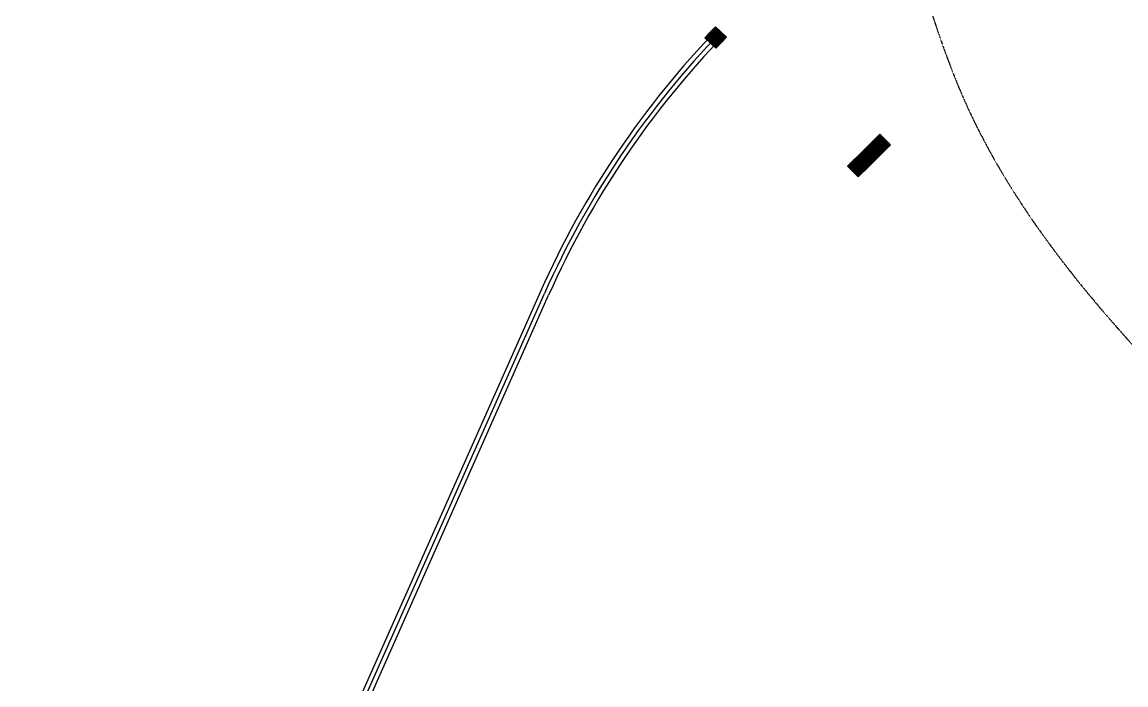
# Model space of a CAD drawing. Header units: millimetres. Extents: x 832728086 to 834530684, y 817551485 to 818349469.
# Drawn here: x 834062642 to 834106378, y 817847316 to 817873567 of the extents above; entities that cross this region are included whole.
import ezdxf

# ---------------------------------------------------------------- set-up
doc = ezdxf.new("R2010")
doc.units = ezdxf.units.MM
doc.header["$LTSCALE"] = 100
doc.linetypes.add('Hidden', pattern=[9.525, 6.35, -3.175])
doc.layers.add('+C-160', color=160, linetype='Hidden')
doc.layers.add('000-Tactile-l', color=8, linetype='Continuous')
doc.layers.add('000-helpline', color=30, linetype='Continuous', lineweight=30, plot=False)

# ---------------------------------------------------------------- blocks, each defined once
blk = doc.blocks.new('tactile')
at = {"layer": '000-helpline', "ltscale": 0.015}
for points in [[(834090.179, 817873.008), (834089.962, 817873.214), (834090.168, 817873.432), (834090.386, 817873.225)], [(834089.972, 817872.79), (834089.755, 817872.997), (834089.962, 817873.214), (834090.179, 817873.008)], [(834090.19, 817872.584), (834089.972, 817872.79), (834090.179, 817873.008), (834090.397, 817872.801)], [(834090.397, 817872.801), (834090.179, 817873.008), (834090.386, 817873.225), (834090.603, 817873.019)], [(834096.683, 817868.756), (834096.472, 817868.969), (834096.684, 817869.18), (834096.896, 817868.967)], [(834096.257, 817868.333), (834096.046, 817868.546), (834096.259, 817868.757), (834096.47, 817868.544)], [(834096.47, 817868.544), (834096.259, 817868.757), (834096.472, 817868.969), (834096.683, 817868.756)], [(834096.681, 817868.331), (834096.47, 817868.544), (834096.683, 817868.756), (834096.894, 817868.543)], [(834096.894, 817868.543), (834096.683, 817868.756), (834096.896, 817868.967), (834097.107, 817868.754)], [(834095.831, 817867.91), (834095.62, 817868.123), (834095.833, 817868.335), (834096.044, 817868.122)], [(834096.044, 817868.122), (834095.833, 817868.335), (834096.046, 817868.546), (834096.257, 817868.333)], [(834096.256, 817867.909), (834096.044, 817868.122), (834096.257, 817868.333), (834096.468, 817868.12)], [(834096.468, 817868.12), (834096.257, 817868.333), (834096.47, 817868.544), (834096.681, 817868.331)], [(834095.618, 817867.699), (834095.407, 817867.912), (834095.62, 817868.123), (834095.831, 817867.91)], [(834095.83, 817867.486), (834095.618, 817867.699), (834095.831, 817867.91), (834096.043, 817867.697)], [(834096.043, 817867.697), (834095.831, 817867.91), (834096.044, 817868.122), (834096.256, 817867.909)]]:
    blk.add_lwpolyline(points, close=True, dxfattribs=at)
at = {"layer": '000-Tactile-l', "ltscale": 0.02}
for p, q in [((834083.235, 817862.944), (834065.81, 817823.753)), ((834065.975, 817823.68), (834083.401, 817862.873)), ((834066.135, 817823.609), (834083.561, 817862.802))]:
    blk.add_line(p, q, dxfattribs=at)
at = {"layer": '000-Tactile-l'}
for points in [[(834090.603, 817873.019), (834090.19, 817872.584), (834089.755, 817872.997), (834090.168, 817873.432)], [(834097.107, 817868.754), (834096.681, 817868.331), (834096.259, 817868.757), (834096.684, 817869.18)], [(834096.681, 817868.331), (834096.256, 817867.909), (834095.833, 817868.335), (834096.259, 817868.757)], [(834096.256, 817867.909), (834095.83, 817867.486), (834095.407, 817867.912), (834095.833, 817868.335)]]:
    blk.add_lwpolyline(points, close=True, dxfattribs=at)
at = {"layer": '000-Tactile-l', "ltscale": 0.015}
for centre, radius in [((834090.169, 817873.397), 0.0175), ((834089.79, 817872.998), 0.0175), ((834089.79, 817872.998), 0.0125), ((834089.825, 817873.034), 0.0175), ((834089.827, 817872.963), 0.0175), ((834089.825, 817873.034), 0.0125), ((834089.827, 817872.963), 0.0125), ((834089.859, 817873.07), 0.0175), ((834089.861, 817873), 0.0175), ((834089.859, 817873.07), 0.0125), ((834089.861, 817873), 0.0125), ((834089.894, 817873.107), 0.0175), ((834089.895, 817873.036), 0.0175), ((834089.897, 817872.965), 0.0175), ((834089.894, 817873.107), 0.0125), ((834089.895, 817873.036), 0.0125), ((834089.897, 817872.965), 0.0125), ((834089.928, 817873.143), 0.0175), ((834089.93, 817873.072), 0.0175), ((834089.932, 817873.001), 0.0175), ((834089.928, 817873.143), 0.0125), ((834089.93, 817873.072), 0.0125), ((834089.932, 817873.001), 0.0125), ((834089.963, 817873.179), 0.0175), ((834089.964, 817873.108), 0.0175), ((834089.966, 817873.038), 0.0175), ((834089.963, 817873.179), 0.0125), ((834089.968, 817872.967), 0.0175), ((834089.964, 817873.108), 0.0125), ((834089.966, 817873.038), 0.0125), ((834089.968, 817872.967), 0.0125), ((834089.997, 817873.215), 0.0175), ((834089.999, 817873.145), 0.0175), ((834090.001, 817873.074), 0.0175), ((834089.997, 817873.215), 0.0125), ((834090.002, 817873.003), 0.0175), ((834089.999, 817873.145), 0.0125), ((834090.001, 817873.074), 0.0125), ((834090.002, 817873.003), 0.0125), ((834090.031, 817873.252), 0.0175), ((834090.033, 817873.181), 0.0175), ((834090.035, 817873.11), 0.0175), ((834090.031, 817873.252), 0.0125), ((834090.037, 817873.04), 0.0175), ((834090.033, 817873.181), 0.0125), ((834090.039, 817872.969), 0.0175), ((834090.035, 817873.11), 0.0125), ((834090.037, 817873.04), 0.0125), ((834090.039, 817872.969), 0.0125), ((834090.066, 817873.288), 0.0175), ((834090.068, 817873.217), 0.0175), ((834090.069, 817873.146), 0.0175), ((834090.066, 817873.288), 0.0125), ((834090.071, 817873.076), 0.0175), ((834090.068, 817873.217), 0.0125), ((834090.073, 817873.005), 0.0175), ((834090.069, 817873.146), 0.0125), ((834090.071, 817873.076), 0.0125), ((834090.073, 817873.005), 0.0125), ((834090.1, 817873.324), 0.0175), ((834090.102, 817873.253), 0.0175), ((834090.104, 817873.183), 0.0175), ((834090.1, 817873.324), 0.0125), ((834090.106, 817873.112), 0.0175), ((834090.102, 817873.253), 0.0125), ((834090.108, 817873.041), 0.0175), ((834090.104, 817873.183), 0.0125), ((834090.109, 817872.971), 0.0175), ((834090.106, 817873.112), 0.0125), ((834090.108, 817873.041), 0.0125), ((834090.109, 817872.971), 0.0125), ((834090.135, 817873.36), 0.0175), ((834090.137, 817873.29), 0.0175), ((834090.138, 817873.219), 0.0175), ((834090.135, 817873.36), 0.0125), ((834090.14, 817873.148), 0.0175), ((834090.137, 817873.29), 0.0125), ((834090.142, 817873.078), 0.0175), ((834090.138, 817873.219), 0.0125), ((834090.144, 817873.007), 0.0175), ((834090.14, 817873.148), 0.0125), ((834090.142, 817873.078), 0.0125), ((834090.144, 817873.007), 0.0125), ((834090.171, 817873.326), 0.0175), ((834090.173, 817873.255), 0.0175), ((834090.169, 817873.397), 0.0125), ((834090.175, 817873.185), 0.0175), ((834090.171, 817873.326), 0.0125), ((834090.176, 817873.114), 0.0175), ((834090.173, 817873.255), 0.0125), ((834090.178, 817873.043), 0.0175), ((834090.175, 817873.185), 0.0125), ((834090.18, 817872.972), 0.0175), ((834090.176, 817873.114), 0.0125), ((834090.178, 817873.043), 0.0125), ((834090.18, 817872.972), 0.0125), ((834090.205, 817873.362), 0.0175), ((834090.207, 817873.291), 0.0175), ((834090.209, 817873.221), 0.0175), ((834090.205, 817873.362), 0.0125), ((834090.211, 817873.15), 0.0175), ((834090.207, 817873.291), 0.0125), ((834090.213, 817873.079), 0.0175), ((834090.209, 817873.221), 0.0125), ((834090.214, 817873.009), 0.0175), ((834090.211, 817873.15), 0.0125), ((834090.213, 817873.079), 0.0125), ((834090.214, 817873.009), 0.0125), ((834090.242, 817873.328), 0.0175), ((834090.244, 817873.257), 0.0175), ((834090.245, 817873.186), 0.0175), ((834090.242, 817873.328), 0.0125), ((834090.247, 817873.116), 0.0175), ((834090.244, 817873.257), 0.0125), ((834090.249, 817873.045), 0.0175), ((834090.245, 817873.186), 0.0125), ((834090.251, 817872.974), 0.0175), ((834090.247, 817873.116), 0.0125), ((834090.249, 817873.045), 0.0125), ((834090.251, 817872.974), 0.0125), ((834090.278, 817873.293), 0.0175), ((834090.28, 817873.223), 0.0175), ((834090.282, 817873.152), 0.0175), ((834090.278, 817873.293), 0.0125), ((834090.283, 817873.081), 0.0175), ((834090.28, 817873.223), 0.0125), ((834090.285, 817873.01), 0.0175), ((834090.282, 817873.152), 0.0125), ((834090.283, 817873.081), 0.0125), ((834090.285, 817873.01), 0.0125), ((834090.314, 817873.259), 0.0175), ((834090.316, 817873.188), 0.0175), ((834090.318, 817873.117), 0.0175), ((834090.314, 817873.259), 0.0125), ((834090.32, 817873.047), 0.0175), ((834090.316, 817873.188), 0.0125), ((834090.321, 817872.976), 0.0175), ((834090.318, 817873.117), 0.0125), ((834090.32, 817873.047), 0.0125), ((834090.321, 817872.976), 0.0125), ((834090.35, 817873.224), 0.0175), ((834090.352, 817873.154), 0.0175), ((834090.354, 817873.083), 0.0175), ((834090.35, 817873.224), 0.0125), ((834090.356, 817873.012), 0.0175), ((834090.352, 817873.154), 0.0125), ((834090.354, 817873.083), 0.0125), ((834090.356, 817873.012), 0.0125), ((834090.387, 817873.19), 0.0175), ((834090.388, 817873.119), 0.0175), ((834090.39, 817873.049), 0.0175), ((834090.387, 817873.19), 0.0125), ((834090.392, 817872.978), 0.0175), ((834090.388, 817873.119), 0.0125), ((834090.39, 817873.049), 0.0125), ((834090.392, 817872.978), 0.0125), ((834090.423, 817873.155), 0.0175), ((834090.425, 817873.085), 0.0175), ((834090.427, 817873.014), 0.0175), ((834090.423, 817873.155), 0.0125), ((834090.425, 817873.085), 0.0125), ((834090.427, 817873.014), 0.0125), ((834090.459, 817873.121), 0.0175), ((834090.461, 817873.05), 0.0175), ((834090.463, 817872.98), 0.0175), ((834090.459, 817873.121), 0.0125), ((834090.461, 817873.05), 0.0125), ((834090.463, 817872.98), 0.0125), ((834090.495, 817873.087), 0.0175), ((834090.497, 817873.016), 0.0175), ((834090.495, 817873.087), 0.0125), ((834090.497, 817873.016), 0.0125), ((834090.532, 817873.052), 0.0175), ((834090.533, 817872.981), 0.0175), ((834090.532, 817873.052), 0.0125), ((834090.533, 817872.981), 0.0125), ((834090.568, 817873.018), 0.0175), ((834090.568, 817873.018), 0.0125), ((834089.863, 817872.929), 0.0175), ((834089.863, 817872.929), 0.0125), ((834089.899, 817872.895), 0.0175), ((834089.899, 817872.895), 0.0125), ((834089.934, 817872.931), 0.0175), ((834089.935, 817872.86), 0.0175), ((834089.934, 817872.931), 0.0125), ((834089.935, 817872.86), 0.0125), ((834089.97, 817872.896), 0.0175), ((834089.972, 817872.826), 0.0175), ((834089.97, 817872.896), 0.0125), ((834089.972, 817872.826), 0.0125), ((834090.004, 817872.933), 0.0175), ((834090.006, 817872.862), 0.0175), ((834090.008, 817872.791), 0.0175), ((834090.004, 817872.933), 0.0125), ((834090.006, 817872.862), 0.0125), ((834090.008, 817872.791), 0.0125), ((834090.04, 817872.898), 0.0175), ((834090.042, 817872.827), 0.0175), ((834090.044, 817872.757), 0.0175), ((834090.04, 817872.898), 0.0125), ((834090.042, 817872.827), 0.0125), ((834090.044, 817872.757), 0.0125), ((834090.075, 817872.934), 0.0175), ((834090.077, 817872.864), 0.0175), ((834090.078, 817872.793), 0.0175), ((834090.075, 817872.934), 0.0125), ((834090.08, 817872.722), 0.0175), ((834090.077, 817872.864), 0.0125), ((834090.078, 817872.793), 0.0125), ((834090.08, 817872.722), 0.0125), ((834090.111, 817872.9), 0.0175), ((834090.113, 817872.829), 0.0175), ((834090.115, 817872.759), 0.0175), ((834090.111, 817872.9), 0.0125), ((834090.117, 817872.688), 0.0175), ((834090.113, 817872.829), 0.0125), ((834090.115, 817872.759), 0.0125), ((834090.117, 817872.688), 0.0125), ((834090.146, 817872.936), 0.0175), ((834090.147, 817872.866), 0.0175), ((834090.149, 817872.795), 0.0175), ((834090.146, 817872.936), 0.0125), ((834090.151, 817872.724), 0.0175), ((834090.147, 817872.866), 0.0125), ((834090.153, 817872.653), 0.0175), ((834090.149, 817872.795), 0.0125), ((834090.151, 817872.724), 0.0125), ((834090.153, 817872.653), 0.0125), ((834090.182, 817872.902), 0.0175), ((834090.184, 817872.831), 0.0175), ((834090.185, 817872.76), 0.0175), ((834090.182, 817872.902), 0.0125), ((834090.187, 817872.69), 0.0175), ((834090.184, 817872.831), 0.0125), ((834090.189, 817872.619), 0.0175), ((834090.185, 817872.76), 0.0125), ((834090.187, 817872.69), 0.0125), ((834090.189, 817872.619), 0.0125), ((834090.216, 817872.938), 0.0175), ((834090.218, 817872.867), 0.0175), ((834090.22, 817872.797), 0.0175), ((834090.216, 817872.938), 0.0125), ((834090.222, 817872.726), 0.0175), ((834090.218, 817872.867), 0.0125), ((834090.223, 817872.655), 0.0175), ((834090.22, 817872.797), 0.0125), ((834090.222, 817872.726), 0.0125), ((834090.223, 817872.655), 0.0125), ((834090.253, 817872.904), 0.0175), ((834090.254, 817872.833), 0.0175), ((834090.256, 817872.762), 0.0175), ((834090.253, 817872.904), 0.0125), ((834090.258, 817872.691), 0.0175), ((834090.254, 817872.833), 0.0125), ((834090.256, 817872.762), 0.0125), ((834090.258, 817872.691), 0.0125), ((834090.287, 817872.94), 0.0175), ((834090.289, 817872.869), 0.0175), ((834090.291, 817872.798), 0.0175), ((834090.287, 817872.94), 0.0125), ((834090.292, 817872.728), 0.0175), ((834090.289, 817872.869), 0.0125), ((834090.291, 817872.798), 0.0125), ((834090.292, 817872.728), 0.0125), ((834090.323, 817872.905), 0.0175), ((834090.325, 817872.835), 0.0175), ((834090.327, 817872.764), 0.0175), ((834090.323, 817872.905), 0.0125), ((834090.325, 817872.835), 0.0125), ((834090.327, 817872.764), 0.0125), ((834090.358, 817872.942), 0.0175), ((834090.359, 817872.871), 0.0175), ((834090.361, 817872.8), 0.0175), ((834090.358, 817872.942), 0.0125), ((834090.359, 817872.871), 0.0125), ((834090.361, 817872.8), 0.0125), ((834090.394, 817872.907), 0.0175), ((834090.396, 817872.836), 0.0175), ((834090.394, 817872.907), 0.0125), ((834090.396, 817872.836), 0.0125), ((834090.428, 817872.943), 0.0175), ((834090.43, 817872.873), 0.0175), ((834090.428, 817872.943), 0.0125), ((834090.43, 817872.873), 0.0125), ((834090.465, 817872.909), 0.0175), ((834090.465, 817872.909), 0.0125), ((834090.499, 817872.945), 0.0175), ((834090.499, 817872.945), 0.0125), ((834096.578, 817869.039), 0.0175), ((834096.578, 817869.039), 0.0125), ((834096.613, 817869.074), 0.0175), ((834096.613, 817869.074), 0.0125), ((834096.649, 817869.109), 0.0175), ((834096.649, 817869.039), 0.0175), ((834096.649, 817869.109), 0.0125), ((834096.649, 817869.039), 0.0125), ((834096.684, 817869.145), 0.0175), ((834096.684, 817869.074), 0.0175), ((834096.684, 817869.145), 0.0125), ((834096.684, 817869.074), 0.0125), ((834096.72, 817869.109), 0.0175), ((834096.719, 817869.038), 0.0175), ((834096.72, 817869.109), 0.0125), ((834096.719, 817869.038), 0.0125), ((834096.755, 817869.074), 0.0175), ((834096.755, 817869.074), 0.0125), ((834096.79, 817869.038), 0.0175), ((834096.79, 817869.038), 0.0125), ((834096.117, 817868.581), 0.0175), ((834096.152, 817868.616), 0.0175), ((834096.152, 817868.616), 0.0125), ((834096.188, 817868.651), 0.0175), ((834096.188, 817868.651), 0.0125), ((834096.223, 817868.616), 0.0175), ((834096.223, 817868.687), 0.0175), ((834096.223, 817868.616), 0.0125), ((834096.223, 817868.687), 0.0125), ((834096.259, 817868.722), 0.0175), ((834096.258, 817868.651), 0.0175), ((834096.259, 817868.722), 0.0125), ((834096.258, 817868.651), 0.0125), ((834096.294, 817868.686), 0.0175), ((834096.293, 817868.616), 0.0175), ((834096.294, 817868.757), 0.0175), ((834096.294, 817868.686), 0.0125), ((834096.293, 817868.616), 0.0125), ((834096.294, 817868.757), 0.0125), ((834096.329, 817868.651), 0.0175), ((834096.329, 817868.792), 0.0175), ((834096.329, 817868.722), 0.0175), ((834096.329, 817868.651), 0.0125), ((834096.329, 817868.792), 0.0125), ((834096.329, 817868.722), 0.0125), ((834096.365, 817868.828), 0.0175), ((834096.365, 817868.757), 0.0175), ((834096.364, 817868.686), 0.0175), ((834096.364, 817868.615), 0.0175), ((834096.365, 817868.828), 0.0125), ((834096.365, 817868.757), 0.0125), ((834096.364, 817868.686), 0.0125), ((834096.364, 817868.615), 0.0125), ((834096.4, 817868.721), 0.0175), ((834096.4, 817868.651), 0.0175), ((834096.4, 817868.863), 0.0175), ((834096.4, 817868.792), 0.0175), ((834096.4, 817868.721), 0.0125), ((834096.4, 817868.651), 0.0125), ((834096.4, 817868.863), 0.0125), ((834096.4, 817868.792), 0.0125), ((834096.435, 817868.615), 0.0175), ((834096.436, 817868.898), 0.0175), ((834096.436, 817868.827), 0.0175), ((834096.435, 817868.757), 0.0175), ((834096.435, 817868.686), 0.0175), ((834096.435, 817868.615), 0.0125), ((834096.436, 817868.898), 0.0125), ((834096.436, 817868.827), 0.0125), ((834096.435, 817868.757), 0.0125), ((834096.435, 817868.686), 0.0125), ((834096.471, 817868.792), 0.0175), ((834096.471, 817868.721), 0.0175), ((834096.47, 817868.65), 0.0175), ((834096.471, 817868.933), 0.0175), ((834096.471, 817868.863), 0.0175), ((834096.471, 817868.792), 0.0125), ((834096.471, 817868.721), 0.0125), ((834096.47, 817868.65), 0.0125), ((834096.471, 817868.933), 0.0125), ((834096.471, 817868.863), 0.0125), ((834096.506, 817868.686), 0.0175), ((834096.506, 817868.615), 0.0175), ((834096.507, 817868.968), 0.0175), ((834096.507, 817868.898), 0.0175), ((834096.506, 817868.827), 0.0175), ((834096.506, 817868.756), 0.0175), ((834096.506, 817868.686), 0.0125), ((834096.506, 817868.615), 0.0125), ((834096.507, 817868.968), 0.0125), ((834096.507, 817868.898), 0.0125), ((834096.506, 817868.827), 0.0125), ((834096.506, 817868.756), 0.0125), ((834096.542, 817868.862), 0.0175), ((834096.542, 817868.792), 0.0175), ((834096.541, 817868.721), 0.0175), ((834096.541, 817868.65), 0.0175), ((834096.542, 817869.004), 0.0175), ((834096.542, 817868.933), 0.0175), ((834096.542, 817868.862), 0.0125), ((834096.542, 817868.792), 0.0125), ((834096.541, 817868.721), 0.0125), ((834096.541, 817868.65), 0.0125), ((834096.542, 817869.004), 0.0125), ((834096.542, 817868.933), 0.0125), ((834096.577, 817868.756), 0.0175), ((834096.577, 817868.685), 0.0175), ((834096.576, 817868.615), 0.0175), ((834096.578, 817868.968), 0.0175), ((834096.577, 817868.897), 0.0175), ((834096.577, 817868.827), 0.0175), ((834096.577, 817868.756), 0.0125), ((834096.577, 817868.685), 0.0125), ((834096.576, 817868.615), 0.0125), ((834096.578, 817868.968), 0.0125), ((834096.577, 817868.897), 0.0125), ((834096.577, 817868.827), 0.0125), ((834096.612, 817868.65), 0.0175), ((834096.613, 817868.933), 0.0175), ((834096.613, 817868.862), 0.0175), ((834096.612, 817868.791), 0.0175), ((834096.612, 817868.721), 0.0175), ((834096.613, 817869.003), 0.0175), ((834096.612, 817868.65), 0.0125), ((834096.613, 817868.933), 0.0125), ((834096.613, 817868.862), 0.0125), ((834096.612, 817868.791), 0.0125), ((834096.612, 817868.721), 0.0125), ((834096.613, 817869.003), 0.0125), ((834096.648, 817868.827), 0.0175), ((834096.648, 817868.756), 0.0175), ((834096.647, 817868.685), 0.0175), ((834096.647, 817868.614), 0.0175), ((834096.648, 817868.968), 0.0175), ((834096.648, 817868.897), 0.0175), ((834096.648, 817868.827), 0.0125), ((834096.648, 817868.756), 0.0125), ((834096.647, 817868.685), 0.0125), ((834096.647, 817868.614), 0.0125), ((834096.648, 817868.968), 0.0125), ((834096.648, 817868.897), 0.0125), ((834096.683, 817868.72), 0.0175), ((834096.683, 817868.65), 0.0175), ((834096.684, 817869.003), 0.0175), ((834096.684, 817868.932), 0.0175), ((834096.683, 817868.862), 0.0175), ((834096.683, 817868.791), 0.0175), ((834096.683, 817868.72), 0.0125), ((834096.683, 817868.65), 0.0125), ((834096.684, 817869.003), 0.0125), ((834096.684, 817868.932), 0.0125), ((834096.683, 817868.862), 0.0125), ((834096.683, 817868.791), 0.0125), ((834096.718, 817868.614), 0.0175), ((834096.719, 817868.897), 0.0175), ((834096.719, 817868.826), 0.0175), ((834096.718, 817868.756), 0.0175), ((834096.718, 817868.685), 0.0175), ((834096.719, 817868.968), 0.0175), ((834096.718, 817868.614), 0.0125), ((834096.719, 817868.897), 0.0125), ((834096.719, 817868.826), 0.0125), ((834096.718, 817868.756), 0.0125), ((834096.718, 817868.685), 0.0125), ((834096.719, 817868.968), 0.0125), ((834096.754, 817868.791), 0.0175), ((834096.753, 817868.72), 0.0175), ((834096.753, 817868.649), 0.0175), ((834096.755, 817869.003), 0.0175), ((834096.754, 817868.932), 0.0175), ((834096.754, 817868.861), 0.0175), ((834096.754, 817868.791), 0.0125), ((834096.753, 817868.72), 0.0125), ((834096.753, 817868.649), 0.0125), ((834096.755, 817869.003), 0.0125), ((834096.754, 817868.932), 0.0125), ((834096.754, 817868.861), 0.0125), ((834096.789, 817868.755), 0.0175), ((834096.789, 817868.685), 0.0175), ((834096.788, 817868.614), 0.0175), ((834096.79, 817868.967), 0.0175), ((834096.79, 817868.897), 0.0175), ((834096.789, 817868.826), 0.0175), ((834096.789, 817868.755), 0.0125), ((834096.789, 817868.685), 0.0125), ((834096.788, 817868.614), 0.0125), ((834096.79, 817868.967), 0.0125), ((834096.79, 817868.897), 0.0125), ((834096.789, 817868.826), 0.0125), ((834096.824, 817868.649), 0.0175), ((834096.825, 817868.932), 0.0175), ((834096.825, 817868.861), 0.0175), ((834096.824, 817868.791), 0.0175), ((834096.824, 817868.72), 0.0175), ((834096.825, 817869.003), 0.0175), ((834096.824, 817868.649), 0.0125), ((834096.825, 817868.932), 0.0125), ((834096.825, 817868.861), 0.0125), ((834096.824, 817868.791), 0.0125), ((834096.824, 817868.72), 0.0125), ((834096.825, 817869.003), 0.0125), ((834096.86, 817868.826), 0.0175), ((834096.86, 817868.755), 0.0175), ((834096.859, 817868.684), 0.0175), ((834096.859, 817868.614), 0.0175), ((834096.86, 817868.967), 0.0175), ((834096.86, 817868.896), 0.0175), ((834096.86, 817868.826), 0.0125), ((834096.86, 817868.755), 0.0125), ((834096.859, 817868.684), 0.0125), ((834096.859, 817868.614), 0.0125), ((834096.86, 817868.967), 0.0125), ((834096.86, 817868.896), 0.0125), ((834096.895, 817868.72), 0.0175), ((834096.895, 817868.649), 0.0175), ((834096.896, 817868.932), 0.0175), ((834096.895, 817868.861), 0.0175), ((834096.895, 817868.79), 0.0175), ((834096.895, 817868.72), 0.0125), ((834096.895, 817868.649), 0.0125), ((834096.896, 817868.932), 0.0125), ((834096.895, 817868.861), 0.0125), ((834096.895, 817868.79), 0.0125), ((834096.93, 817868.613), 0.0175), ((834096.931, 817868.896), 0.0175), ((834096.931, 817868.825), 0.0175), ((834096.93, 817868.755), 0.0175), ((834096.93, 817868.684), 0.0175), ((834096.93, 817868.613), 0.0125), ((834096.931, 817868.896), 0.0125), ((834096.931, 817868.825), 0.0125), ((834096.93, 817868.755), 0.0125), ((834096.93, 817868.684), 0.0125), ((834096.966, 817868.79), 0.0175), ((834096.966, 817868.719), 0.0175), ((834096.965, 817868.649), 0.0175), ((834096.966, 817868.861), 0.0175), ((834096.966, 817868.79), 0.0125), ((834096.966, 817868.719), 0.0125), ((834096.965, 817868.649), 0.0125), ((834096.966, 817868.861), 0.0125), ((834097.001, 817868.684), 0.0175), ((834097.001, 817868.825), 0.0175), ((834097.001, 817868.755), 0.0175), ((834097.001, 817868.684), 0.0125), ((834097.001, 817868.825), 0.0125), ((834097.001, 817868.755), 0.0125), ((834097.037, 817868.79), 0.0175), ((834097.036, 817868.719), 0.0175), ((834097.037, 817868.79), 0.0125), ((834097.036, 817868.719), 0.0125), ((834097.072, 817868.754), 0.0175), ((834097.072, 817868.754), 0.0125), ((834095.691, 817868.158), 0.0175), ((834095.691, 817868.158), 0.0125), ((834095.726, 817868.194), 0.0175), ((834095.726, 817868.194), 0.0125), ((834095.762, 817868.229), 0.0175), ((834095.761, 817868.158), 0.0175), ((834095.762, 817868.229), 0.0125), ((834095.761, 817868.158), 0.0125), ((834095.797, 817868.193), 0.0175), ((834095.797, 817868.264), 0.0175), ((834095.797, 817868.193), 0.0125), ((834095.797, 817868.264), 0.0125), ((834095.833, 817868.299), 0.0175), ((834095.832, 817868.228), 0.0175), ((834095.832, 817868.158), 0.0175), ((834095.833, 817868.299), 0.0125), ((834095.832, 817868.228), 0.0125), ((834095.832, 817868.158), 0.0125), ((834095.868, 817868.264), 0.0175), ((834095.868, 817868.193), 0.0175), ((834095.868, 817868.334), 0.0175), ((834095.868, 817868.264), 0.0125), ((834095.868, 817868.193), 0.0125), ((834095.868, 817868.334), 0.0125), ((834095.903, 817868.157), 0.0175), ((834095.904, 817868.37), 0.0175), ((834095.903, 817868.299), 0.0175), ((834095.903, 817868.228), 0.0175), ((834095.903, 817868.157), 0.0125), ((834095.904, 817868.37), 0.0125), ((834095.903, 817868.299), 0.0125), ((834095.903, 817868.228), 0.0125), ((834095.939, 817868.334), 0.0175), ((834095.939, 817868.263), 0.0175), ((834095.938, 817868.193), 0.0175), ((834095.939, 817868.405), 0.0175), ((834095.939, 817868.334), 0.0125), ((834095.939, 817868.263), 0.0125), ((834095.938, 817868.193), 0.0125), ((834095.939, 817868.405), 0.0125), ((834095.974, 817868.228), 0.0175), ((834095.974, 817868.157), 0.0175), ((834095.975, 817868.44), 0.0175), ((834095.974, 817868.369), 0.0175), ((834095.974, 817868.299), 0.0175), ((834095.974, 817868.228), 0.0125), ((834095.974, 817868.157), 0.0125), ((834095.975, 817868.44), 0.0125), ((834095.974, 817868.369), 0.0125), ((834095.974, 817868.299), 0.0125), ((834096.01, 817868.405), 0.0175), ((834096.01, 817868.334), 0.0175), ((834096.009, 817868.263), 0.0175), ((834096.009, 817868.192), 0.0175), ((834096.01, 817868.475), 0.0175), ((834096.01, 817868.405), 0.0125), ((834096.01, 817868.334), 0.0125), ((834096.009, 817868.263), 0.0125), ((834096.009, 817868.192), 0.0125), ((834096.01, 817868.475), 0.0125), ((834096.045, 817868.298), 0.0175), ((834096.045, 817868.228), 0.0175), ((834096.044, 817868.157), 0.0175), ((834096.046, 817868.511), 0.0175), ((834096.045, 817868.44), 0.0175), ((834096.045, 817868.369), 0.0175), ((834096.045, 817868.298), 0.0125), ((834096.045, 817868.228), 0.0125), ((834096.044, 817868.157), 0.0125), ((834096.046, 817868.511), 0.0125), ((834096.045, 817868.44), 0.0125), ((834096.045, 817868.369), 0.0125), ((834096.08, 817868.192), 0.0175), ((834096.081, 817868.475), 0.0175), ((834096.081, 817868.404), 0.0175), ((834096.08, 817868.334), 0.0175), ((834096.08, 817868.263), 0.0175), ((834096.081, 817868.546), 0.0175), ((834096.08, 817868.192), 0.0125), ((834096.081, 817868.475), 0.0125), ((834096.081, 817868.404), 0.0125), ((834096.08, 817868.334), 0.0125), ((834096.08, 817868.263), 0.0125), ((834096.081, 817868.546), 0.0125), ((834096.116, 817868.369), 0.0175), ((834096.116, 817868.298), 0.0175), ((834096.115, 817868.227), 0.0175), ((834096.115, 817868.157), 0.0175), ((834096.116, 817868.51), 0.0175), ((834096.116, 817868.44), 0.0175), ((834096.116, 817868.369), 0.0125), ((834096.116, 817868.298), 0.0125), ((834096.115, 817868.227), 0.0125), ((834096.115, 817868.157), 0.0125), ((834096.117, 817868.581), 0.0125), ((834096.116, 817868.51), 0.0125), ((834096.116, 817868.44), 0.0125), ((834096.151, 817868.263), 0.0175), ((834096.151, 817868.192), 0.0175), ((834096.152, 817868.545), 0.0175), ((834096.152, 817868.475), 0.0175), ((834096.151, 817868.404), 0.0175), ((834096.151, 817868.333), 0.0175), ((834096.151, 817868.263), 0.0125), ((834096.151, 817868.192), 0.0125), ((834096.152, 817868.545), 0.0125), ((834096.152, 817868.475), 0.0125), ((834096.151, 817868.404), 0.0125), ((834096.151, 817868.333), 0.0125), ((834096.186, 817868.227), 0.0175), ((834096.186, 817868.156), 0.0175), ((834096.187, 817868.439), 0.0175), ((834096.187, 817868.369), 0.0175), ((834096.186, 817868.298), 0.0175), ((834096.187, 817868.581), 0.0175), ((834096.187, 817868.51), 0.0175), ((834096.186, 817868.227), 0.0125), ((834096.186, 817868.156), 0.0125), ((834096.187, 817868.439), 0.0125), ((834096.187, 817868.369), 0.0125), ((834096.186, 817868.298), 0.0125), ((834096.187, 817868.581), 0.0125), ((834096.187, 817868.51), 0.0125), ((834096.222, 817868.333), 0.0175), ((834096.221, 817868.262), 0.0175), ((834096.221, 817868.192), 0.0175), ((834096.223, 817868.545), 0.0175), ((834096.222, 817868.475), 0.0175), ((834096.222, 817868.404), 0.0175), ((834096.222, 817868.333), 0.0125), ((834096.221, 817868.262), 0.0125), ((834096.221, 817868.192), 0.0125), ((834096.223, 817868.545), 0.0125), ((834096.222, 817868.475), 0.0125), ((834096.222, 817868.404), 0.0125), ((834096.257, 817868.298), 0.0175), ((834096.257, 817868.227), 0.0175), ((834096.256, 817868.156), 0.0175), ((834096.258, 817868.51), 0.0175), ((834096.257, 817868.439), 0.0175), ((834096.257, 817868.368), 0.0175), ((834096.258, 817868.58), 0.0175), ((834096.257, 817868.298), 0.0125), ((834096.257, 817868.227), 0.0125), ((834096.256, 817868.156), 0.0125), ((834096.258, 817868.51), 0.0125), ((834096.257, 817868.439), 0.0125), ((834096.257, 817868.368), 0.0125), ((834096.258, 817868.58), 0.0125), ((834096.292, 817868.191), 0.0175), ((834096.293, 817868.474), 0.0175), ((834096.293, 817868.404), 0.0175), ((834096.292, 817868.333), 0.0175), ((834096.292, 817868.262), 0.0175), ((834096.293, 817868.545), 0.0175), ((834096.292, 817868.191), 0.0125), ((834096.293, 817868.474), 0.0125), ((834096.293, 817868.404), 0.0125), ((834096.292, 817868.333), 0.0125), ((834096.292, 817868.262), 0.0125), ((834096.293, 817868.545), 0.0125), ((834096.328, 817868.368), 0.0175), ((834096.328, 817868.297), 0.0175), ((834096.327, 817868.227), 0.0175), ((834096.327, 817868.156), 0.0175), ((834096.329, 817868.58), 0.0175), ((834096.328, 817868.509), 0.0175), ((834096.328, 817868.439), 0.0175), ((834096.328, 817868.368), 0.0125), ((834096.328, 817868.297), 0.0125), ((834096.327, 817868.227), 0.0125), ((834096.327, 817868.156), 0.0125), ((834096.329, 817868.58), 0.0125), ((834096.328, 817868.509), 0.0125), ((834096.328, 817868.439), 0.0125), ((834096.363, 817868.262), 0.0175), ((834096.363, 817868.191), 0.0175), ((834096.364, 817868.545), 0.0175), ((834096.364, 817868.474), 0.0175), ((834096.363, 817868.403), 0.0175), ((834096.363, 817868.333), 0.0175), ((834096.363, 817868.262), 0.0125), ((834096.363, 817868.191), 0.0125), ((834096.364, 817868.545), 0.0125), ((834096.364, 817868.474), 0.0125), ((834096.363, 817868.403), 0.0125), ((834096.363, 817868.333), 0.0125), ((834096.398, 817868.156), 0.0175), ((834096.399, 817868.439), 0.0175), ((834096.399, 817868.368), 0.0175), ((834096.398, 817868.297), 0.0175), ((834096.398, 817868.226), 0.0175), ((834096.399, 817868.58), 0.0175), ((834096.399, 817868.509), 0.0175), ((834096.398, 817868.156), 0.0125), ((834096.399, 817868.439), 0.0125), ((834096.399, 817868.368), 0.0125), ((834096.398, 817868.297), 0.0125), ((834096.398, 817868.226), 0.0125), ((834096.399, 817868.58), 0.0125), ((834096.399, 817868.509), 0.0125), ((834096.434, 817868.332), 0.0175), ((834096.434, 817868.262), 0.0175), ((834096.433, 817868.191), 0.0175), ((834096.435, 817868.544), 0.0175), ((834096.434, 817868.474), 0.0175), ((834096.434, 817868.403), 0.0175), ((834096.434, 817868.332), 0.0125), ((834096.434, 817868.262), 0.0125), ((834096.433, 817868.191), 0.0125), ((834096.435, 817868.544), 0.0125), ((834096.434, 817868.474), 0.0125), ((834096.434, 817868.403), 0.0125), ((834096.469, 817868.226), 0.0175), ((834096.469, 817868.155), 0.0175), ((834096.47, 817868.509), 0.0175), ((834096.47, 817868.438), 0.0175), ((834096.469, 817868.368), 0.0175), ((834096.469, 817868.297), 0.0175), ((834096.47, 817868.58), 0.0175), ((834096.469, 817868.226), 0.0125), ((834096.469, 817868.155), 0.0125), ((834096.47, 817868.509), 0.0125), ((834096.47, 817868.438), 0.0125), ((834096.469, 817868.368), 0.0125), ((834096.469, 817868.297), 0.0125), ((834096.47, 817868.58), 0.0125), ((834096.505, 817868.403), 0.0175), ((834096.505, 817868.332), 0.0175), ((834096.504, 817868.261), 0.0175), ((834096.504, 817868.191), 0.0175), ((834096.505, 817868.544), 0.0175), ((834096.505, 817868.473), 0.0175), ((834096.505, 817868.403), 0.0125), ((834096.505, 817868.332), 0.0125), ((834096.504, 817868.261), 0.0125), ((834096.504, 817868.191), 0.0125), ((834096.505, 817868.544), 0.0125), ((834096.505, 817868.473), 0.0125), ((834096.54, 817868.297), 0.0175), ((834096.54, 817868.226), 0.0175), ((834096.541, 817868.579), 0.0175), ((834096.541, 817868.509), 0.0175), ((834096.54, 817868.438), 0.0175), ((834096.54, 817868.367), 0.0175), ((834096.54, 817868.297), 0.0125), ((834096.54, 817868.226), 0.0125), ((834096.541, 817868.579), 0.0125), ((834096.541, 817868.509), 0.0125), ((834096.54, 817868.438), 0.0125), ((834096.54, 817868.367), 0.0125), ((834096.576, 817868.473), 0.0175), ((834096.576, 817868.403), 0.0175), ((834096.575, 817868.332), 0.0175), ((834096.575, 817868.261), 0.0175), ((834096.576, 817868.544), 0.0175), ((834096.576, 817868.473), 0.0125), ((834096.576, 817868.403), 0.0125), ((834096.575, 817868.332), 0.0125), ((834096.575, 817868.261), 0.0125), ((834096.576, 817868.544), 0.0125), ((834096.611, 817868.367), 0.0175), ((834096.611, 817868.296), 0.0175), ((834096.612, 817868.579), 0.0175), ((834096.611, 817868.508), 0.0175), ((834096.611, 817868.438), 0.0175), ((834096.611, 817868.367), 0.0125), ((834096.611, 817868.296), 0.0125), ((834096.612, 817868.579), 0.0125), ((834096.611, 817868.508), 0.0125), ((834096.611, 817868.438), 0.0125), ((834096.647, 817868.544), 0.0175), ((834096.647, 817868.473), 0.0175), ((834096.646, 817868.402), 0.0175), ((834096.646, 817868.332), 0.0175), ((834096.647, 817868.544), 0.0125), ((834096.647, 817868.473), 0.0125), ((834096.646, 817868.402), 0.0125), ((834096.646, 817868.332), 0.0125), ((834096.682, 817868.437), 0.0175), ((834096.681, 817868.367), 0.0175), ((834096.682, 817868.579), 0.0175), ((834096.682, 817868.508), 0.0175), ((834096.682, 817868.437), 0.0125), ((834096.681, 817868.367), 0.0125), ((834096.682, 817868.579), 0.0125), ((834096.682, 817868.508), 0.0125), ((834096.717, 817868.402), 0.0175), ((834096.717, 817868.543), 0.0175), ((834096.717, 817868.473), 0.0175), ((834096.717, 817868.402), 0.0125), ((834096.717, 817868.543), 0.0125), ((834096.717, 817868.473), 0.0125), ((834096.753, 817868.579), 0.0175), ((834096.753, 817868.508), 0.0175), ((834096.752, 817868.437), 0.0175), ((834096.753, 817868.579), 0.0125), ((834096.753, 817868.508), 0.0125), ((834096.752, 817868.437), 0.0125), ((834096.788, 817868.472), 0.0175), ((834096.788, 817868.543), 0.0175), ((834096.788, 817868.472), 0.0125), ((834096.788, 817868.543), 0.0125), ((834096.824, 817868.578), 0.0175), ((834096.823, 817868.508), 0.0175), ((834096.824, 817868.578), 0.0125), ((834096.823, 817868.508), 0.0125), ((834096.859, 817868.543), 0.0175), ((834096.859, 817868.543), 0.0125), ((834096.894, 817868.578), 0.0175), ((834096.894, 817868.578), 0.0125), ((834095.442, 817867.912), 0.0175), ((834095.442, 817867.912), 0.0125), ((834095.478, 817867.947), 0.0175), ((834095.478, 817867.876), 0.0175), ((834095.478, 817867.947), 0.0125), ((834095.478, 817867.876), 0.0125), ((834095.513, 817867.841), 0.0175), ((834095.513, 817867.982), 0.0175), ((834095.513, 817867.911), 0.0175), ((834095.513, 817867.841), 0.0125), ((834095.513, 817867.982), 0.0125), ((834095.513, 817867.911), 0.0125), ((834095.549, 817868.017), 0.0175), ((834095.549, 817867.947), 0.0175), ((834095.548, 817867.876), 0.0175), ((834095.548, 817867.805), 0.0175), ((834095.549, 817868.017), 0.0125), ((834095.549, 817867.947), 0.0125), ((834095.548, 817867.876), 0.0125), ((834095.548, 817867.805), 0.0125), ((834095.584, 817867.911), 0.0175), ((834095.584, 817867.84), 0.0175), ((834095.583, 817867.77), 0.0175), ((834095.584, 817868.053), 0.0175), ((834095.584, 817867.982), 0.0175), ((834095.584, 817867.911), 0.0125), ((834095.584, 817867.84), 0.0125), ((834095.583, 817867.77), 0.0125), ((834095.584, 817868.053), 0.0125), ((834095.584, 817867.982), 0.0125), ((834095.619, 817867.805), 0.0175), ((834095.618, 817867.734), 0.0175), ((834095.62, 817868.088), 0.0175), ((834095.62, 817868.017), 0.0175), ((834095.619, 817867.946), 0.0175), ((834095.619, 817867.876), 0.0175), ((834095.619, 817867.805), 0.0125), ((834095.618, 817867.734), 0.0125), ((834095.62, 817868.088), 0.0125), ((834095.62, 817868.017), 0.0125), ((834095.619, 817867.946), 0.0125), ((834095.619, 817867.876), 0.0125), ((834095.654, 817867.77), 0.0175), ((834095.655, 817867.982), 0.0175), ((834095.655, 817867.911), 0.0175), ((834095.654, 817867.84), 0.0175), ((834095.655, 817868.123), 0.0175), ((834095.655, 817868.052), 0.0175), ((834095.654, 817867.77), 0.0125), ((834095.655, 817867.982), 0.0125), ((834095.655, 817867.911), 0.0125), ((834095.654, 817867.84), 0.0125), ((834095.655, 817868.123), 0.0125), ((834095.655, 817868.052), 0.0125), ((834095.69, 817867.946), 0.0175), ((834095.69, 817867.875), 0.0175), ((834095.689, 817867.805), 0.0175), ((834095.689, 817867.734), 0.0175), ((834095.691, 817868.088), 0.0175), ((834095.69, 817868.017), 0.0175), ((834095.69, 817867.946), 0.0125), ((834095.69, 817867.875), 0.0125), ((834095.689, 817867.805), 0.0125), ((834095.689, 817867.734), 0.0125), ((834095.691, 817868.088), 0.0125), ((834095.69, 817868.017), 0.0125), ((834095.725, 817867.84), 0.0175), ((834095.725, 817867.769), 0.0175), ((834095.726, 817868.123), 0.0175), ((834095.726, 817868.052), 0.0175), ((834095.725, 817867.981), 0.0175), ((834095.725, 817867.911), 0.0175), ((834095.725, 817867.84), 0.0125), ((834095.725, 817867.769), 0.0125), ((834095.726, 817868.123), 0.0125), ((834095.726, 817868.052), 0.0125), ((834095.725, 817867.981), 0.0125), ((834095.725, 817867.911), 0.0125), ((834095.76, 817867.734), 0.0175), ((834095.761, 817868.017), 0.0175), ((834095.761, 817867.946), 0.0175), ((834095.76, 817867.875), 0.0175), ((834095.76, 817867.804), 0.0175), ((834095.761, 817868.087), 0.0175), ((834095.76, 817867.734), 0.0125), ((834095.761, 817868.017), 0.0125), ((834095.761, 817867.946), 0.0125), ((834095.76, 817867.875), 0.0125), ((834095.76, 817867.804), 0.0125), ((834095.761, 817868.087), 0.0125), ((834095.796, 817867.91), 0.0175), ((834095.796, 817867.84), 0.0175), ((834095.795, 817867.769), 0.0175), ((834095.797, 817868.123), 0.0175), ((834095.796, 817868.052), 0.0175), ((834095.796, 817867.981), 0.0175), ((834095.796, 817867.91), 0.0125), ((834095.796, 817867.84), 0.0125), ((834095.795, 817867.769), 0.0125), ((834095.797, 817868.123), 0.0125), ((834095.796, 817868.052), 0.0125), ((834095.796, 817867.981), 0.0125), ((834095.831, 817867.804), 0.0175), ((834095.831, 817867.733), 0.0175), ((834095.832, 817868.087), 0.0175), ((834095.832, 817868.016), 0.0175), ((834095.831, 817867.946), 0.0175), ((834095.831, 817867.875), 0.0175), ((834095.831, 817867.804), 0.0125), ((834095.831, 817867.733), 0.0125), ((834095.832, 817868.087), 0.0125), ((834095.832, 817868.016), 0.0125), ((834095.831, 817867.946), 0.0125), ((834095.831, 817867.875), 0.0125), ((834095.867, 817867.981), 0.0175), ((834095.867, 817867.91), 0.0175), ((834095.866, 817867.839), 0.0175), ((834095.866, 817867.769), 0.0175), ((834095.867, 817868.122), 0.0175), ((834095.867, 817868.052), 0.0175), ((834095.867, 817867.981), 0.0125), ((834095.867, 817867.91), 0.0125), ((834095.866, 817867.839), 0.0125), ((834095.866, 817867.769), 0.0125), ((834095.867, 817868.122), 0.0125), ((834095.867, 817868.052), 0.0125), ((834095.902, 817867.875), 0.0175), ((834095.902, 817867.804), 0.0175), ((834095.901, 817867.733), 0.0175), ((834095.903, 817868.087), 0.0175), ((834095.902, 817868.016), 0.0175), ((834095.902, 817867.945), 0.0175), ((834095.902, 817867.875), 0.0125), ((834095.902, 817867.804), 0.0125), ((834095.901, 817867.733), 0.0125), ((834095.903, 817868.087), 0.0125), ((834095.902, 817868.016), 0.0125), ((834095.902, 817867.945), 0.0125), ((834095.937, 817867.768), 0.0175), ((834095.938, 817868.051), 0.0175), ((834095.938, 817867.981), 0.0175), ((834095.937, 817867.91), 0.0175), ((834095.937, 817867.839), 0.0175), ((834095.938, 817868.122), 0.0175), ((834095.937, 817867.768), 0.0125), ((834095.938, 817868.051), 0.0125), ((834095.938, 817867.981), 0.0125), ((834095.937, 817867.91), 0.0125), ((834095.937, 817867.839), 0.0125), ((834095.938, 817868.122), 0.0125), ((834095.973, 817867.945), 0.0175), ((834095.973, 817867.874), 0.0175), ((834095.972, 817867.804), 0.0175), ((834095.972, 817867.733), 0.0175), ((834095.973, 817868.087), 0.0175), ((834095.973, 817868.016), 0.0175), ((834095.973, 817867.945), 0.0125), ((834095.973, 817867.874), 0.0125), ((834095.972, 817867.804), 0.0125), ((834095.972, 817867.733), 0.0125), ((834095.973, 817868.087), 0.0125), ((834095.973, 817868.016), 0.0125), ((834096.008, 817867.839), 0.0175), ((834096.008, 817867.768), 0.0175), ((834096.009, 817868.122), 0.0175), ((834096.009, 817868.051), 0.0175), ((834096.008, 817867.98), 0.0175), ((834096.008, 817867.91), 0.0175), ((834096.008, 817867.839), 0.0125), ((834096.008, 817867.768), 0.0125), ((834096.009, 817868.122), 0.0125), ((834096.009, 817868.051), 0.0125), ((834096.008, 817867.98), 0.0125), ((834096.008, 817867.91), 0.0125), ((834096.043, 817867.733), 0.0175), ((834096.044, 817868.016), 0.0175), ((834096.044, 817867.945), 0.0175), ((834096.043, 817867.874), 0.0175), ((834096.043, 817867.803), 0.0175), ((834096.044, 817868.086), 0.0175), ((834096.043, 817867.733), 0.0125), ((834096.044, 817868.016), 0.0125), ((834096.044, 817867.945), 0.0125), ((834096.043, 817867.874), 0.0125), ((834096.043, 817867.803), 0.0125), ((834096.044, 817868.086), 0.0125), ((834096.079, 817867.909), 0.0175), ((834096.079, 817867.839), 0.0175), ((834096.078, 817867.768), 0.0175), ((834096.08, 817868.121), 0.0175), ((834096.079, 817868.051), 0.0175), ((834096.079, 817867.98), 0.0175), ((834096.079, 817867.909), 0.0125), ((834096.079, 817867.839), 0.0125), ((834096.078, 817867.768), 0.0125), ((834096.08, 817868.121), 0.0125), ((834096.079, 817868.051), 0.0125), ((834096.079, 817867.98), 0.0125), ((834096.114, 817867.874), 0.0175), ((834096.114, 817867.803), 0.0175), ((834096.115, 817868.086), 0.0175), ((834096.115, 817868.015), 0.0175), ((834096.114, 817867.945), 0.0175), ((834096.114, 817867.874), 0.0125), ((834096.114, 817867.803), 0.0125), ((834096.115, 817868.086), 0.0125), ((834096.115, 817868.015), 0.0125), ((834096.114, 817867.945), 0.0125), ((834096.15, 817868.051), 0.0175), ((834096.15, 817867.98), 0.0175), ((834096.149, 817867.909), 0.0175), ((834096.149, 817867.838), 0.0175), ((834096.15, 817868.121), 0.0175), ((834096.15, 817868.051), 0.0125), ((834096.15, 817867.98), 0.0125), ((834096.149, 817867.909), 0.0125), ((834096.149, 817867.838), 0.0125), ((834096.15, 817868.121), 0.0125), ((834096.185, 817867.944), 0.0175), ((834096.185, 817867.874), 0.0175), ((834096.185, 817868.086), 0.0175), ((834096.185, 817868.015), 0.0175), ((834096.185, 817867.944), 0.0125), ((834096.185, 817867.874), 0.0125), ((834096.185, 817868.086), 0.0125), ((834096.185, 817868.015), 0.0125), ((834096.221, 817868.121), 0.0175), ((834096.221, 817868.05), 0.0175), ((834096.22, 817867.98), 0.0175), ((834096.22, 817867.909), 0.0175), ((834096.221, 817868.121), 0.0125), ((834096.221, 817868.05), 0.0125), ((834096.22, 817867.98), 0.0125), ((834096.22, 817867.909), 0.0125), ((834096.256, 817868.015), 0.0175), ((834096.256, 817867.944), 0.0175), ((834096.256, 817868.085), 0.0175), ((834096.256, 817868.015), 0.0125), ((834096.256, 817867.944), 0.0125), ((834096.256, 817868.085), 0.0125), ((834096.292, 817868.121), 0.0175), ((834096.291, 817868.05), 0.0175), ((834096.291, 817867.979), 0.0175), ((834096.292, 817868.121), 0.0125), ((834096.291, 817868.05), 0.0125), ((834096.291, 817867.979), 0.0125), ((834096.327, 817868.085), 0.0175), ((834096.327, 817868.015), 0.0175), ((834096.327, 817868.085), 0.0125), ((834096.327, 817868.015), 0.0125), ((834096.362, 817868.12), 0.0175), ((834096.362, 817868.05), 0.0175), ((834096.362, 817868.12), 0.0125), ((834096.362, 817868.05), 0.0125), ((834096.398, 817868.085), 0.0175), ((834096.398, 817868.085), 0.0125), ((834096.433, 817868.12), 0.0175), ((834096.433, 817868.12), 0.0125), ((834095.654, 817867.699), 0.0175), ((834095.654, 817867.699), 0.0125), ((834095.689, 817867.663), 0.0175), ((834095.689, 817867.663), 0.0125), ((834095.724, 817867.699), 0.0175), ((834095.724, 817867.628), 0.0175), ((834095.724, 817867.699), 0.0125), ((834095.724, 817867.628), 0.0125), ((834095.76, 817867.663), 0.0175), ((834095.759, 817867.592), 0.0175), ((834095.76, 817867.663), 0.0125), ((834095.759, 817867.592), 0.0125), ((834095.795, 817867.628), 0.0175), ((834095.795, 817867.557), 0.0175), ((834095.795, 817867.698), 0.0175), ((834095.795, 817867.628), 0.0125), ((834095.795, 817867.557), 0.0125), ((834095.795, 817867.698), 0.0125), ((834095.83, 817867.521), 0.0175), ((834095.83, 817867.663), 0.0175), ((834095.83, 817867.592), 0.0175), ((834095.83, 817867.521), 0.0125), ((834095.83, 817867.663), 0.0125), ((834095.83, 817867.592), 0.0125), ((834095.866, 817867.698), 0.0175), ((834095.866, 817867.627), 0.0175), ((834095.865, 817867.557), 0.0175), ((834095.866, 817867.698), 0.0125), ((834095.866, 817867.627), 0.0125), ((834095.865, 817867.557), 0.0125), ((834095.901, 817867.592), 0.0175), ((834095.901, 817867.663), 0.0175), ((834095.901, 817867.592), 0.0125), ((834095.901, 817867.663), 0.0125), ((834095.937, 817867.698), 0.0175), ((834095.936, 817867.627), 0.0175), ((834095.937, 817867.698), 0.0125), ((834095.936, 817867.627), 0.0125), ((834095.972, 817867.662), 0.0175), ((834095.972, 817867.662), 0.0125), ((834096.007, 817867.697), 0.0175), ((834096.007, 817867.697), 0.0125)]:
    blk.add_circle(centre, radius, dxfattribs=at)
at = {"layer": '000-Tactile-l', "ltscale": 0.02}
for radius, start, end in [(35.98, 135.9423, 156.0325), (35.8, 135.9397, 156.0291), (35.625, 135.9371, 156.0291)]:
    blk.add_arc((834116.113, 817848.328), radius, start, end, dxfattribs=at)
blk = doc.blocks.new('A$C062A3D83')
at = {"layer": '+C-160', "ltscale": 5e-05}
blk.add_spline([(-296848, -26983), (-291366, -32081), (-295855, -38319), (-303781, -47656), (-318196, -73269), (-309360, -93474), (-283638, -103343), (-243086, -110445), (-227444, -123714), (-223395, -134705), (-216760, -144404), (-209774, -151196), (-202066, -157173), (-186237, -166002), (-170522, -170541), (-165682, -170396), (-156246, -168405), (-151883, -167137), (-148806, -164614), (-145035, -161002), (-143718, -159179), (-140359, -155166), (-137073, -151867), (-129325, -146113), (-122013, -142382), (-115421, -140274), (-110402, -138359), (-105272, -133214), (-103824, -129495), (-103593, -128494)], degree=3, dxfattribs=at)

msp = doc.modelspace()

# ---------------------------------------------------------------- block references
at = {"layer": '+C-160', "ltscale": 5}
msp.add_blockref('A$C062A3D83', (834323333.3128, 818005260.0327), dxfattribs=at)
at = {"layer": '000-Tactile-l', "xscale": 1000, "yscale": 1000, "zscale": 1000}
msp.add_blockref('tactile', (-56.4905, -49.2817, -0.0703), dxfattribs=at)

doc.saveas('drawing.dxf')
